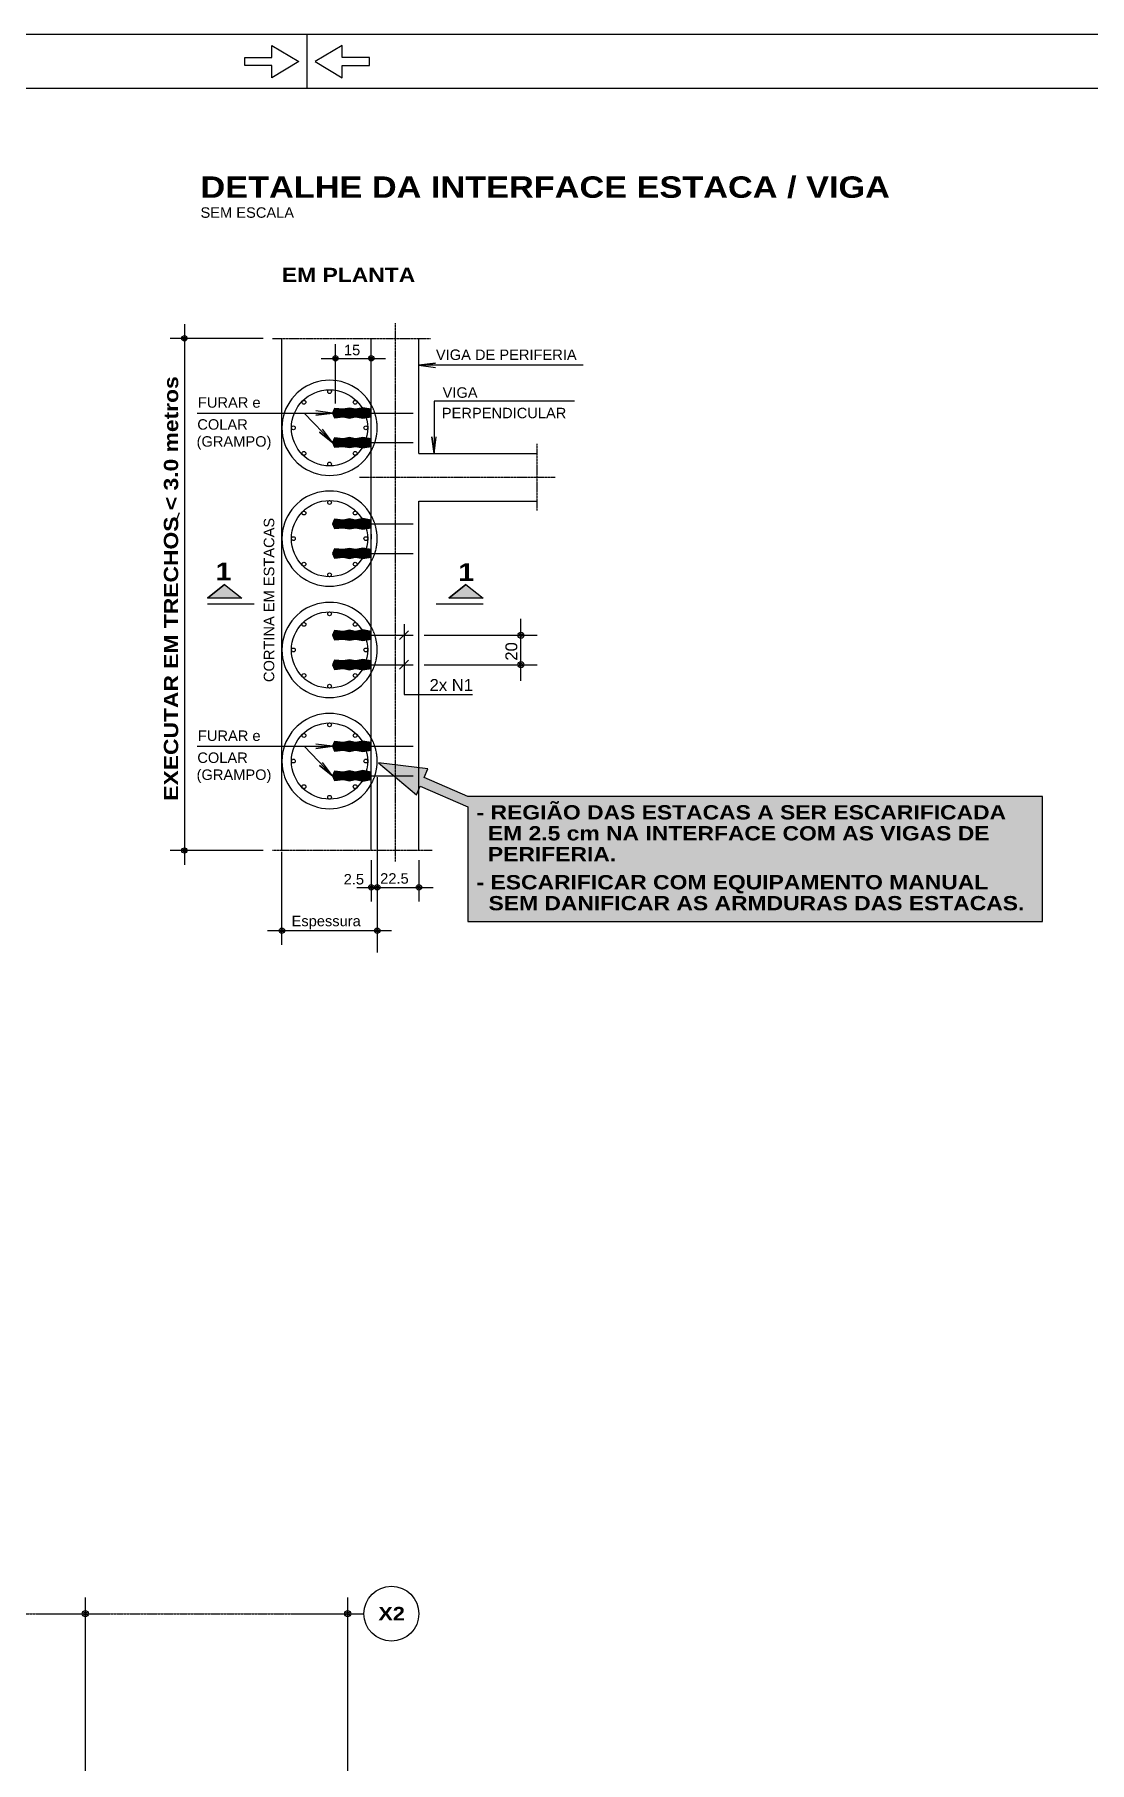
# Model space of a CAD drawing. Extents: x 0 to 13080, y 0 to 6750.
# Drawn here: x 8540 to 10001, y 4355 to 6750 of the extents above; entities that cross this region are included whole.
import ezdxf

# ---------------------------------------------------------------- set-up
doc = ezdxf.new("R2010")
doc.units = 0
doc.header["$MEASUREMENT"] = 0
for name, pattern in [('ESTILO_TQS_0002', [0.4, 0.1, -0.3]), ('ESTILO_TQS_0006', [0.3, 0.2, -0.1]), ('ESTILO_TQS_0007', [2.1, 1.5, -0.2, 0.2, -0.2])]:
    doc.linetypes.add(name, pattern=pattern)
for name, color, linetype in [('MTH-14', 2, 'CONTINUOUS'), ('MTH-179', 1, 'CONTINUOUS'), ('MTH-18', 1, 'CONTINUOUS'), ('MTH-224', 4, 'CONTINUOUS'), ('MTH-230', 1, 'CONTINUOUS'), ('MTH-40', 1, 'CONTINUOUS'), ('MTH-COTAS7', 31, 'CONTINUOUS'), ('MTH-EIXO-214', 4, 'CONTINUOUS'), ('MTH-EIXO-217', 8, 'CONTINUOUS'), ('MTH-LINHA-CORTE', 5, 'CONTINUOUS'), ('MTH-LINHA-SEÇÃO', 16, 'CONTINUOUS'), ('MTH-MARGEM', 5, 'CONTINUOUS'), ('MTH-SIMB_COTA', 3, 'CONTINUOUS'), ('MTH-SOMBRA21', 150, 'CONTINUOUS'), ('MTH-SOMBRA41', 88, 'CONTINUOUS'), ('MTH-TXT', 4, 'CONTINUOUS'), ('MTH-TXT-NEGRITO', 5, 'CONTINUOUS'), ('MTH-TXT-NOTAS', 3, 'CONTINUOUS'), ('MTH-VIGA-INVERTIDA', 7, 'ESTILO_TQS_0002')]:
    doc.layers.add(name, color=color, linetype=linetype)
doc.styles.add('TQS_ARIAL', font='arial.ttf')
doc.styles.add('TQS_ARIAL_BLACK', font='ariblk.ttf')

msp = doc.modelspace()

# ---------------------------------------------------------------- linework, layer by layer
at = {"layer": 'MTH-14', "linetype": 'Continuous'}
for centre, radius in [((8948.636377, 6204.780133), 52.8), ((8948.636377, 6254.940133), 2.64), ((8913.167901, 6240.248609), 2.64), ((8984.104853, 6240.248609), 2.64), ((8898.476377, 6204.780133), 2.64), ((8998.796377, 6204.780133), 2.64), ((8913.167901, 6169.311657), 2.64), ((8948.636377, 6154.620133), 2.64), ((8984.104853, 6169.311657), 2.64), ((8948.636377, 6051.155892), 52.8), ((8913.167901, 6086.624369), 2.64), ((8948.636377, 6101.315892), 2.64), ((8984.104853, 6086.624369), 2.64), ((8898.476377, 6051.155892), 2.64), ((8998.796377, 6051.155892), 2.64), ((8913.167901, 6015.687416), 2.64), ((8984.104853, 6015.687416), 2.64), ((8948.636377, 6000.995892), 2.64), ((8948.636377, 5896.818181), 52.8), ((8948.636377, 5946.978181), 2.64), ((8913.167901, 5932.286657), 2.64), ((8984.104853, 5932.286657), 2.64), ((8898.476377, 5896.818181), 2.64), ((8998.796377, 5896.818181), 2.64), ((8913.167901, 5861.349705), 2.64), ((8948.636377, 5846.658181), 2.64), ((8984.104853, 5861.349705), 2.64), ((8948.636377, 5742.780133), 52.8), ((8913.167901, 5778.248609), 2.64), ((8948.636377, 5792.940133), 2.64), ((8984.104853, 5778.248609), 2.64), ((8898.476377, 5742.780133), 2.64), ((8998.796377, 5742.780133), 2.64), ((8913.167901, 5707.311657), 2.64), ((8984.104853, 5707.311657), 2.64), ((8948.636377, 5692.620133), 2.64)]:
    msp.add_circle(centre, radius, dxfattribs=at)
at = {"layer": 'MTH-179', "linetype": 'Continuous'}
for p, q in [((13080.004952, 6750.003475), (0.004952, 6750.003475)), ((8917.504952, 6675.003475), (8917.504952, 6750.003475))]:
    msp.add_line(p, q, dxfattribs=at)
for points in [[(8906.253853, 6712.503475), (8868.753853, 6690.003475), (8868.753853, 6706.878475), (8831.253853, 6706.878475), (8831.253853, 6718.128475), (8868.753853, 6718.128475), (8868.753853, 6735.003475), (8906.253853, 6712.503475)], [(8928.753853, 6712.503475), (8966.253853, 6690.003475), (8966.253853, 6706.878475), (9003.753853, 6706.878475), (9003.753853, 6718.128475), (8966.253853, 6718.128475), (8966.253853, 6735.003475), (8928.753853, 6712.503475)]]:
    msp.add_lwpolyline(points, dxfattribs=at)
at = {"layer": 'MTH-18', "linetype": 'Continuous'}
msp.add_line((8882.636454, 5618.827562), (8882.636454, 6328.732704), dxfattribs=at)
for centre in [(8948.636377, 6204.780133), (8948.636377, 6051.155892), (8948.636377, 5896.818181), (8948.636377, 5742.780133)]:
    msp.add_arc(centre, 66, 28.955024, 331.044976, dxfattribs=at)
at = {"layer": 'MTH-224', "linetype": 'Continuous'}
for p, q in [((8844.334344, 5960.107312), (8779.350744, 5960.107312)), ((9161.324866, 5960.107312), (9096.341266, 5960.107312))]:
    msp.add_line(p, q, dxfattribs=at)
at = {"layer": 'MTH-230', "linetype": 'Continuous'}
msp.add_circle((9034.284341, 4560.735466), 38, dxfattribs=at)
at = {"layer": 'MTH-40', "linetype": 'Continuous'}
msp.add_lwpolyline([(9140.082453, 5679.442961), (9140.082453, 5520.532445), (9936.221199, 5520.532445), (9936.221199, 5693.828991), (9140.082453, 5693.828991), (9079.523782, 5720.071082), (9084.772211, 5732.182841), (9016.340914, 5740.257333), (9069.026958, 5695.847641), (9074.275371, 5707.959363), (9140.082453, 5679.442961)], dxfattribs=at)
for points in [[(9084.772211, 5732.182841), (9016.340914, 5740.257333), (9074.275371, 5707.959363)], [(9016.340914, 5740.257333), (9069.026958, 5695.847641), (9074.275371, 5707.959363)], [(9084.772211, 5732.182841), (9074.275371, 5707.959363), (9079.523782, 5720.071082)], [(9074.275371, 5707.959363), (9140.082453, 5679.442961), (9079.523782, 5720.071082)], [(9079.523782, 5720.071082), (9140.082453, 5679.442961), (9140.082453, 5693.828991)], [(9140.082453, 5679.442961), (9936.221199, 5520.532445), (9140.082453, 5693.828991)], [(9140.082453, 5693.828991), (9936.221199, 5520.532445), (9936.221199, 5693.828991)], [(9140.082453, 5679.442961), (9140.082453, 5520.532445), (9936.221199, 5520.532445)]]:
    msp.add_solid(points, dxfattribs=at)
at = {"layer": 'MTH-COTAS7', "linetype": 'Continuous'}
for p, q in [((8747.561259, 6348.532704), (8747.561259, 5599.027562)), ((8856.743147, 6328.732704), (8727.761259, 6328.732704)), ((8937.086377, 6301.017461), (9026.186377, 6301.017461)), ((8956.886377, 6238.440133), (8956.886377, 6320.817461)), ((9072.386377, 6291.608253), (9095.288754, 6294.623408)), ((9095.288754, 6294.623408), (9072.386377, 6291.608253)), ((9299.991893, 6291.608253), (9072.386377, 6291.608253)), ((9072.386377, 6291.608253), (9095.288754, 6288.593098)), ((8952.644772, 6225.240133), (8929.742396, 6228.255288)), ((9288.039636, 6241.714642), (9093.461503, 6241.714642)), ((9093.461503, 6241.714642), (9093.461503, 6169.327533)), ((8765.293273, 6225.240133), (8952.644772, 6225.240133)), ((8913.555906, 6225.240133), (8952.644772, 6184.320133)), ((8952.644772, 6225.240133), (8929.742396, 6222.224978)), ((8929.742396, 6222.224978), (8952.644772, 6225.240133)), ((8952.644772, 6184.320133), (8934.644864, 6198.798162)), ((8934.644864, 6198.798162), (8952.644772, 6184.320133)), ((8952.644772, 6184.320133), (8939.005386, 6202.963554)), ((9093.461503, 6169.327533), (9090.446348, 6192.229909)), ((9090.446348, 6192.229909), (9093.461503, 6169.327533)), ((9093.461503, 6169.327533), (9096.476658, 6192.229909)), ((9006.386377, 6057.589216), (9006.386377, 6050.217461)), ((9058.0292, 5923.556482), (9045.722899, 5911.250181)), ((9051.750899, 5932.739579), (9051.750899, 5835.071053)), ((9079.466377, 5917.278181), (9236.120673, 5917.278181)), ((9213.620673, 5853.858181), (9213.620673, 5939.778181)), ((9058.0292, 5882.636482), (9045.722899, 5870.330181)), ((9079.466377, 5876.358181), (9236.120673, 5876.358181)), ((9051.750899, 5835.071053), (9146.503946, 5835.071053)), ((8765.293273, 5763.240133), (8952.644772, 5763.240133)), ((8913.555906, 5763.240133), (8952.644772, 5722.320133)), ((8952.644772, 5763.240133), (8929.742396, 5766.255288)), ((8952.644772, 5763.240133), (8929.742396, 5760.224978)), ((8929.742396, 5760.224978), (8952.644772, 5763.240133)), ((8952.644772, 5722.320133), (8934.644864, 5736.798162)), ((8934.644864, 5736.798162), (8952.644772, 5722.320133)), ((8952.644772, 5722.320133), (8939.005386, 5740.963554)), ((9014.636377, 5720.305272), (9014.636377, 5477.553409)), ((8856.743147, 5618.827562), (8727.761259, 5618.827562)), ((8882.636454, 5487.943933), (8882.636454, 5616.863456)), ((9006.386377, 5605.627562), (9006.386377, 5547.905361)), ((9072.386377, 5605.627562), (9072.386377, 5547.905361)), ((8986.586377, 5567.705361), (9034.436454, 5567.705361)), ((8994.836377, 5567.705361), (9092.186377, 5567.705361)), ((9014.636377, 5568.121521), (9014.636377, 5547.905361)), ((8862.836454, 5507.743933), (9034.436454, 5507.743933)), ((8610.310867, 4074.547087), (8610.310867, 4583.235466)), ((8973.784341, 2493.235465), (8973.784341, 4583.235466)), ((8552.35502, 4560.735466), (8632.810867, 4560.735466)), ((8896.980512, 4560.735466), (8996.284341, 4560.735466))]:
    msp.add_line(p, q, dxfattribs=at)
for centre, radius in [((8747.561259, 6328.732704), 3.696001), ((8747.561259, 6328.732704), 1.848), ((8956.886377, 6301.017461), 3.696001), ((8956.886377, 6301.017461), 1.848), ((9006.386377, 6301.017461), 3.696001), ((9006.386377, 6301.017461), 1.848), ((8747.561259, 5618.827562), 3.696001), ((8747.561259, 5618.827562), 1.848), ((9006.386377, 5567.705361), 3.696001), ((9006.386377, 5567.705361), 1.848), ((9014.636377, 5567.705361), 3.696001), ((9014.636454, 5567.705361), 3.696001), ((9014.636377, 5567.705361), 1.848), ((9014.636454, 5567.705361), 1.848), ((9072.386377, 5567.705361), 3.696001), ((9072.386377, 5567.705361), 1.848), ((8882.636454, 5507.743933), 3.696001), ((9014.636454, 5507.743933), 3.696001), ((8882.636454, 5507.743933), 1.848), ((9014.636454, 5507.743933), 1.848)]:
    msp.add_circle(centre, radius, dxfattribs=at)
at = {"layer": 'MTH-EIXO-214', "linetype": 'ESTILO_TQS_0007'}
msp.add_line((673.355745, 4560.735466), (8996.284341, 4560.735466), dxfattribs=at)
at = {"layer": 'MTH-EIXO-217', "linetype": 'ESTILO_TQS_0007'}
for p, q in [((9039.386377, 6349.889386), (9039.386377, 5603.539983)), ((8869.436454, 6328.732704), (9088.457772, 6328.732704)), ((9235.683634, 6182.527533), (9235.683634, 6090.127533)), ((8989.977871, 6136.327533), (9261.363114, 6136.327533)), ((9090.628173, 5618.827562), (8869.436454, 5618.827562))]:
    msp.add_line(p, q, dxfattribs=at)
at = {"layer": 'MTH-LINHA-CORTE', "linetype": 'Continuous'}
for p, q in [((8956.886377, 6225.240133), (9064.466377, 6225.240133)), ((8956.886377, 6184.320133), (9064.466377, 6184.320133)), ((8956.886377, 6071.615892), (9064.466377, 6071.615892)), ((8956.886377, 6030.695892), (9064.466377, 6030.695892)), ((8803.110744, 5987.431312), (8779.350744, 5968.423312)), ((8826.870744, 5968.423312), (8779.350744, 5968.423312)), ((8803.110744, 5987.431312), (8826.870744, 5968.423312)), ((9137.564866, 5987.431312), (9113.804866, 5968.423312)), ((9161.324866, 5968.423312), (9113.804866, 5968.423312)), ((9137.564866, 5987.431312), (9161.324866, 5968.423312)), ((8956.886377, 5917.278181), (9064.466377, 5917.278181)), ((8956.886377, 5876.358181), (9064.466377, 5876.358181)), ((8956.886377, 5763.240133), (9064.466377, 5763.240133)), ((8956.886377, 5722.320133), (9064.466377, 5722.320133))]:
    msp.add_line(p, q, dxfattribs=at)
at = {"layer": 'MTH-LINHA-SEÇÃO', "linetype": 'Continuous'}
for points in [[(9006.386377, 6230.520133), (8994.602732, 6232.524377), (8984.690765, 6230.520133), (8976.244105, 6232.232864), (8967.68263, 6230.520133), (8955.576257, 6231.74701), (8952.644772, 6225.240133), (8955.576257, 6218.733256), (8967.68263, 6219.960133), (8976.244105, 6218.247402), (8984.690765, 6219.960133), (8994.602732, 6217.955889), (9006.386377, 6219.960133), (9006.386377, 6230.520133)], [(9006.386377, 6189.600133), (8994.602732, 6191.604377), (8984.690765, 6189.600133), (8976.244105, 6191.312864), (8967.68263, 6189.600133), (8955.576257, 6190.82701), (8952.644772, 6184.320133), (8955.576257, 6177.813256), (8967.68263, 6179.040133), (8976.244105, 6177.327402), (8984.690765, 6179.040133), (8994.602732, 6177.035889), (9006.386377, 6179.040133), (9006.386377, 6189.600133)], [(9006.386377, 6076.895892), (8994.602732, 6078.900136), (8984.690765, 6076.895892), (8976.244105, 6078.608624), (8967.68263, 6076.895892), (8955.576257, 6078.122769), (8952.644772, 6071.615892), (8955.576257, 6065.109016), (8967.68263, 6066.335892), (8976.244105, 6064.623161), (8984.690765, 6066.335892), (8994.602732, 6064.331649), (9006.386377, 6066.335892), (9006.386377, 6076.895892)], [(9006.386377, 6035.975892), (8994.602732, 6037.980136), (8984.690765, 6035.975892), (8976.244105, 6037.688624), (8967.68263, 6035.975892), (8955.576257, 6037.202769), (8952.644772, 6030.695892), (8955.576257, 6024.189016), (8967.68263, 6025.415892), (8976.244105, 6023.703161), (8984.690765, 6025.415892), (8994.602732, 6023.411649), (9006.386377, 6025.415892), (9006.386377, 6035.975892)], [(8779.350744, 5968.423312), (8803.110744, 5987.431312), (8826.870744, 5968.423312), (8779.350744, 5968.423312)], [(9113.804866, 5968.423312), (9137.564866, 5987.431312), (9161.324866, 5968.423312), (9113.804866, 5968.423312)], [(9006.386377, 5922.558181), (8994.602732, 5924.562425), (8984.690765, 5922.558181), (8976.244105, 5924.270912), (8967.68263, 5922.558181), (8955.576257, 5923.785058), (8952.644772, 5917.278181), (8955.576257, 5910.771304), (8967.68263, 5911.998181), (8976.244105, 5910.28545), (8984.690765, 5911.998181), (8994.602732, 5909.993937), (9006.386377, 5911.998181), (9006.386377, 5922.558181)], [(9006.386377, 5881.638181), (8994.602732, 5883.642425), (8984.690765, 5881.638181), (8976.244105, 5883.350912), (8967.68263, 5881.638181), (8955.576257, 5882.865058), (8952.644772, 5876.358181), (8955.576257, 5869.851304), (8967.68263, 5871.078181), (8976.244105, 5869.36545), (8984.690765, 5871.078181), (8994.602732, 5869.073937), (9006.386377, 5871.078181), (9006.386377, 5881.638181)], [(9006.386377, 5768.520133), (8994.602732, 5770.524377), (8984.690765, 5768.520133), (8976.244105, 5770.232864), (8967.68263, 5768.520133), (8955.576257, 5769.74701), (8952.644772, 5763.240133), (8955.576257, 5756.733256), (8967.68263, 5757.960133), (8976.244105, 5756.247402), (8984.690765, 5757.960133), (8994.602732, 5755.955889), (9006.386377, 5757.960133), (9006.386377, 5768.520133)], [(9006.386377, 5727.600133), (8994.602732, 5729.604377), (8984.690765, 5727.600133), (8976.244105, 5729.312864), (8967.68263, 5727.600133), (8955.576257, 5728.82701), (8952.644772, 5722.320133), (8955.576257, 5715.813256), (8967.68263, 5717.040133), (8976.244105, 5715.327402), (8984.690765, 5717.040133), (8994.602732, 5715.035889), (9006.386377, 5717.040133), (9006.386377, 5727.600133)]]:
    msp.add_lwpolyline(points, dxfattribs=at)
at = {"layer": 'MTH-MARGEM', "linetype": 'Continuous'}
msp.add_line((13005.004952, 6675.003475), (262.504952, 6675.003475), dxfattribs=at)
at = {"layer": 'MTH-SIMB_COTA', "linetype": 'Continuous'}
for centre, radius in [((9213.620673, 5917.278181), 4.200001), ((9213.620673, 5917.278181), 2.1), ((9213.620673, 5876.358181), 4.200001), ((9213.620673, 5876.358181), 2.1), ((8610.310867, 4560.735466), 4.200001), ((8610.310867, 4560.735466), 2.1), ((8973.784341, 4560.735466), 4.200001), ((8973.784341, 4560.735466), 2.1)]:
    msp.add_circle(centre, radius, dxfattribs=at)
at = {"layer": 'MTH-SOMBRA21', "linetype": 'Continuous'}
for points in [[(8952.644772, 6225.240133), (8955.576257, 6218.733256), (8955.576257, 6231.74701)], [(8955.576257, 6218.733256), (8967.68263, 6219.960133), (8955.576257, 6231.74701)], [(8955.576257, 6231.74701), (8967.68263, 6219.960133), (8967.68263, 6230.520133)], [(8967.68263, 6230.520133), (8976.244105, 6218.247402), (8976.244105, 6232.232864)], [(8967.68263, 6219.960133), (8976.244105, 6218.247402), (8967.68263, 6230.520133)], [(8976.244105, 6218.247402), (8984.690765, 6219.960133), (8976.244105, 6232.232864)], [(8976.244105, 6232.232864), (8984.690765, 6219.960133), (8984.690765, 6230.520133)], [(8984.690765, 6230.520133), (8994.602732, 6217.955889), (8994.602732, 6232.524377)], [(8984.690765, 6219.960133), (8994.602732, 6217.955889), (8984.690765, 6230.520133)], [(8994.602732, 6217.955889), (9006.386377, 6219.960133), (8994.602732, 6232.524377)], [(8994.602732, 6232.524377), (9006.386377, 6219.960133), (9006.386377, 6230.520133)], [(8952.644772, 6184.320133), (8955.576257, 6177.813256), (8955.576257, 6190.82701)], [(8955.576257, 6177.813256), (8967.68263, 6179.040133), (8955.576257, 6190.82701)], [(8955.576257, 6190.82701), (8967.68263, 6179.040133), (8967.68263, 6189.600133)], [(8967.68263, 6189.600133), (8976.244105, 6177.327402), (8976.244105, 6191.312864)], [(8967.68263, 6179.040133), (8976.244105, 6177.327402), (8967.68263, 6189.600133)], [(8976.244105, 6177.327402), (8984.690765, 6179.040133), (8976.244105, 6191.312864)], [(8976.244105, 6191.312864), (8984.690765, 6179.040133), (8984.690765, 6189.600133)], [(8984.690765, 6189.600133), (8994.602732, 6177.035889), (8994.602732, 6191.604377)], [(8984.690765, 6179.040133), (8994.602732, 6177.035889), (8984.690765, 6189.600133)], [(8994.602732, 6177.035889), (9006.386377, 6179.040133), (8994.602732, 6191.604377)], [(8994.602732, 6191.604377), (9006.386377, 6179.040133), (9006.386377, 6189.600133)], [(8952.644772, 6071.615892), (8955.576257, 6065.109016), (8955.576257, 6078.122769)], [(8955.576257, 6065.109016), (8967.68263, 6066.335892), (8955.576257, 6078.122769)], [(8955.576257, 6078.122769), (8967.68263, 6066.335892), (8967.68263, 6076.895892)], [(8967.68263, 6076.895892), (8976.244105, 6064.623161), (8976.244105, 6078.608624)], [(8967.68263, 6066.335892), (8976.244105, 6064.623161), (8967.68263, 6076.895892)], [(8976.244105, 6064.623161), (8984.690765, 6066.335892), (8976.244105, 6078.608624)], [(8976.244105, 6078.608624), (8984.690765, 6066.335892), (8984.690765, 6076.895892)], [(8984.690765, 6076.895892), (8994.602732, 6064.331649), (8994.602732, 6078.900136)], [(8984.690765, 6066.335892), (8994.602732, 6064.331649), (8984.690765, 6076.895892)], [(8994.602732, 6064.331649), (9006.386377, 6066.335892), (8994.602732, 6078.900136)], [(8994.602732, 6078.900136), (9006.386377, 6066.335892), (9006.386377, 6076.895892)], [(8952.644772, 6030.695892), (8955.576257, 6024.189016), (8955.576257, 6037.202769)], [(8955.576257, 6024.189016), (8967.68263, 6025.415892), (8955.576257, 6037.202769)], [(8955.576257, 6037.202769), (8967.68263, 6025.415892), (8967.68263, 6035.975892)], [(8967.68263, 6035.975892), (8976.244105, 6023.703161), (8976.244105, 6037.688624)], [(8976.244105, 6023.703161), (8984.690765, 6025.415892), (8976.244105, 6037.688624)], [(8976.244105, 6037.688624), (8984.690765, 6025.415892), (8984.690765, 6035.975892)], [(8984.690765, 6035.975892), (8994.602732, 6023.411649), (8994.602732, 6037.980136)], [(8994.602732, 6023.411649), (9006.386377, 6025.415892), (8994.602732, 6037.980136)], [(8994.602732, 6037.980136), (9006.386377, 6025.415892), (9006.386377, 6035.975892)], [(8967.68263, 6025.415892), (8976.244105, 6023.703161), (8967.68263, 6035.975892)], [(8984.690765, 6025.415892), (8994.602732, 6023.411649), (8984.690765, 6035.975892)], [(8779.350744, 5968.423312), (8803.110744, 5987.431312), (8826.870744, 5968.423312)], [(8779.350744, 5968.423312), (8826.870744, 5968.423312), (8779.350744, 5968.423312)], [(9113.804866, 5968.423312), (9137.564866, 5987.431312), (9161.324866, 5968.423312)], [(9113.804866, 5968.423312), (9161.324866, 5968.423312), (9113.804866, 5968.423312)], [(8952.644772, 5917.278181), (8955.576257, 5910.771304), (8955.576257, 5923.785058)], [(8955.576257, 5910.771304), (8967.68263, 5911.998181), (8955.576257, 5923.785058)], [(8955.576257, 5923.785058), (8967.68263, 5911.998181), (8967.68263, 5922.558181)], [(8967.68263, 5922.558181), (8976.244105, 5910.28545), (8976.244105, 5924.270912)], [(8967.68263, 5911.998181), (8976.244105, 5910.28545), (8967.68263, 5922.558181)], [(8976.244105, 5910.28545), (8984.690765, 5911.998181), (8976.244105, 5924.270912)], [(8976.244105, 5924.270912), (8984.690765, 5911.998181), (8984.690765, 5922.558181)], [(8984.690765, 5922.558181), (8994.602732, 5909.993937), (8994.602732, 5924.562425)], [(8984.690765, 5911.998181), (8994.602732, 5909.993937), (8984.690765, 5922.558181)], [(8994.602732, 5909.993937), (9006.386377, 5911.998181), (8994.602732, 5924.562425)], [(8994.602732, 5924.562425), (9006.386377, 5911.998181), (9006.386377, 5922.558181)], [(8952.644772, 5876.358181), (8955.576257, 5869.851304), (8955.576257, 5882.865058)], [(8955.576257, 5869.851304), (8967.68263, 5871.078181), (8955.576257, 5882.865058)], [(8955.576257, 5882.865058), (8967.68263, 5871.078181), (8967.68263, 5881.638181)], [(8967.68263, 5881.638181), (8976.244105, 5869.36545), (8976.244105, 5883.350912)], [(8967.68263, 5871.078181), (8976.244105, 5869.36545), (8967.68263, 5881.638181)], [(8976.244105, 5869.36545), (8984.690765, 5871.078181), (8976.244105, 5883.350912)], [(8976.244105, 5883.350912), (8984.690765, 5871.078181), (8984.690765, 5881.638181)], [(8984.690765, 5881.638181), (8994.602732, 5869.073937), (8994.602732, 5883.642425)], [(8984.690765, 5871.078181), (8994.602732, 5869.073937), (8984.690765, 5881.638181)], [(8994.602732, 5869.073937), (9006.386377, 5871.078181), (8994.602732, 5883.642425)], [(8994.602732, 5883.642425), (9006.386377, 5871.078181), (9006.386377, 5881.638181)], [(8952.644772, 5763.240133), (8955.576257, 5756.733256), (8955.576257, 5769.74701)], [(8955.576257, 5756.733256), (8967.68263, 5757.960133), (8955.576257, 5769.74701)], [(8955.576257, 5769.74701), (8967.68263, 5757.960133), (8967.68263, 5768.520133)], [(8967.68263, 5768.520133), (8976.244105, 5756.247402), (8976.244105, 5770.232864)], [(8967.68263, 5757.960133), (8976.244105, 5756.247402), (8967.68263, 5768.520133)], [(8976.244105, 5756.247402), (8984.690765, 5757.960133), (8976.244105, 5770.232864)], [(8976.244105, 5770.232864), (8984.690765, 5757.960133), (8984.690765, 5768.520133)], [(8984.690765, 5768.520133), (8994.602732, 5755.955889), (8994.602732, 5770.524377)], [(8984.690765, 5757.960133), (8994.602732, 5755.955889), (8984.690765, 5768.520133)], [(8994.602732, 5755.955889), (9006.386377, 5757.960133), (8994.602732, 5770.524377)], [(8994.602732, 5770.524377), (9006.386377, 5757.960133), (9006.386377, 5768.520133)], [(8952.644772, 5722.320133), (8955.576257, 5715.813256), (8955.576257, 5728.82701)], [(8955.576257, 5715.813256), (8967.68263, 5717.040133), (8955.576257, 5728.82701)], [(8955.576257, 5728.82701), (8967.68263, 5717.040133), (8967.68263, 5727.600133)], [(8967.68263, 5727.600133), (8976.244105, 5715.327402), (8976.244105, 5729.312864)], [(8967.68263, 5717.040133), (8976.244105, 5715.327402), (8967.68263, 5727.600133)], [(8976.244105, 5715.327402), (8984.690765, 5717.040133), (8976.244105, 5729.312864)], [(8976.244105, 5729.312864), (8984.690765, 5717.040133), (8984.690765, 5727.600133)], [(8984.690765, 5727.600133), (8994.602732, 5715.035889), (8994.602732, 5729.604377)], [(8984.690765, 5717.040133), (8994.602732, 5715.035889), (8984.690765, 5727.600133)], [(8994.602732, 5715.035889), (9006.386377, 5717.040133), (8994.602732, 5729.604377)], [(8994.602732, 5729.604377), (9006.386377, 5717.040133), (9006.386377, 5727.600133)]]:
    msp.add_solid(points, dxfattribs=at)
at = {"layer": 'MTH-SOMBRA41', "linetype": 'Continuous'}
msp.add_lwpolyline([(9140.082453, 5679.442961), (9140.082453, 5520.532445), (9936.221199, 5520.532445), (9936.221199, 5693.828991), (9140.082453, 5693.828991), (9079.523782, 5720.071082), (9084.772211, 5732.182841), (9016.340914, 5740.257333), (9069.026958, 5695.847641), (9074.275371, 5707.959363), (9140.082453, 5679.442961)], dxfattribs=at)
for points in [[(9084.772211, 5732.182841), (9016.340914, 5740.257333), (9074.275371, 5707.959363)], [(9016.340914, 5740.257333), (9069.026958, 5695.847641), (9074.275371, 5707.959363)], [(9084.772211, 5732.182841), (9074.275371, 5707.959363), (9079.523782, 5720.071082)], [(9074.275371, 5707.959363), (9140.082453, 5679.442961), (9079.523782, 5720.071082)], [(9079.523782, 5720.071082), (9140.082453, 5679.442961), (9140.082453, 5693.828991)], [(9140.082453, 5679.442961), (9936.221199, 5520.532445), (9140.082453, 5693.828991)], [(9140.082453, 5693.828991), (9936.221199, 5520.532445), (9936.221199, 5693.828991)], [(9140.082453, 5679.442961), (9140.082453, 5520.532445), (9936.221199, 5520.532445)]]:
    msp.add_solid(points, dxfattribs=at)
at = {"layer": 'MTH-TXT', "linetype": 'Continuous'}
for p, q in [((9006.386377, 5618.827562), (9006.386377, 6328.732704)), ((9072.386377, 6169.327533), (9072.386377, 6328.732704)), ((9072.386377, 6169.327533), (9235.683634, 6169.327533)), ((9072.386377, 5618.827562), (9072.386377, 6103.327533)), ((9072.386377, 6103.327533), (9235.683634, 6103.327533))]:
    msp.add_line(p, q, dxfattribs=at)
at = {"layer": 'MTH-TXT-NEGRITO', "linetype": 'Continuous'}
msp.add_line((8736.154651, 6075.587481), (8740.862448, 6087.302233), dxfattribs=at)
at = {"layer": 'MTH-VIGA-INVERTIDA', "linetype": 'ESTILO_TQS_0006'}
for centre in [(8948.636377, 6204.780133), (8948.636377, 6051.155892), (8948.636377, 5896.818181), (8948.636377, 5742.780133)]:
    msp.add_arc(centre, 66, 331.044976, 28.955024, dxfattribs=at)

# ---------------------------------------------------------------- texts
at = {"layer": 'MTH-COTAS7', "linetype": 'Continuous', "style": 'TQS_ARIAL'}
for s, height, p in [('15', 14.52, (8968.568377, 6305.373461)), ('2x N1', 16.5, (9087.158238, 5840.021106)), ('2.5', 14.52, (8968.178576, 5571.697354)), ('22.5', 14.55, (9018.693658, 5572.789375)), ('Espessura', 14.52, (8896.027586, 5513.821855))]:
    msp.add_text(s, height=height, dxfattribs=at).set_placement(p)
msp.add_text('20', height=16.5, rotation=90, dxfattribs=at).set_placement((9208.670673, 5881.968181))
at = {"layer": 'MTH-TXT', "linetype": 'Continuous', "style": 'TQS_ARIAL'}
for s, p in [('FURAR e', (8766.262995, 6232.681893)), ('COLAR', (8765.418199, 6202.202963)), ('(GRAMPO)', (8764.416185, 6178.655617)), ('FURAR e', (8766.262995, 5770.681893)), ('COLAR', (8765.418199, 5740.202963)), ('(GRAMPO)', (8764.416185, 5716.655617))]:
    msp.add_text(s, height=14.52, dxfattribs=at).set_placement(p)
at = {"layer": 'MTH-TXT-NEGRITO', "linetype": 'Continuous', "style": 'TQS_ARIAL_BLACK'}
for s, height, p in [('DETALHE DA INTERFACE ESTACA / VIGA', 29.7, (8769.82356, 6523.695979)), ('EM PLANTA', 19.8, (8882.636454, 6406.84882)), ('1', 24.75, (8790.826667, 5993.303395)), ('1', 24.75, (9127.004287, 5992.323285)), ('- REGIÃO DAS ESTACAS A SER ESCARIFICADA', 19.8, (9152.317162, 5661.83693)), ('EM 2.5 cm NA INTERFACE COM AS VIGAS DE', 19.8, (9168.015899, 5632.79693)), ('PERIFERIA.', 19.8, (9168.015899, 5603.75693)), ('- ESCARIFICAR COM EQUIPAMENTO MANUAL ', 19.8, (9152.317162, 5564.936071)), ('SEM DANIFICAR AS ARMDURAS DAS ESTACAS.', 19.8, (9168.857365, 5535.896071)), ('X2', 18.75, (9016.271079, 4551.430134))]:
    msp.add_text(s, height=height, dxfattribs=at).set_placement(p)
msp.add_text('EXECUTAR EM TRECHOS < 3.0 metros', height=19.8, rotation=90, dxfattribs=at).set_placement((8738.883391, 5687.836734))
at = {"layer": 'MTH-TXT-NOTAS', "linetype": 'Continuous', "style": 'TQS_ARIAL'}
for s, p in [('SEM ESCALA', (8769.82356, 6495.975979)), ('VIGA DE PERIFERIA', (9095.944596, 6298.851129)), ('VIGA ', (9105.187107, 6246.460316)), ('PERPENDICULAR', (9104.187599, 6218.030607))]:
    msp.add_text(s, height=14.52, dxfattribs=at).set_placement(p)
msp.add_text('CORTINA EM ESTACAS', height=14.52, rotation=90, dxfattribs=at).set_placement((8871.981596, 5852.336755))

doc.saveas('drawing.dxf')
